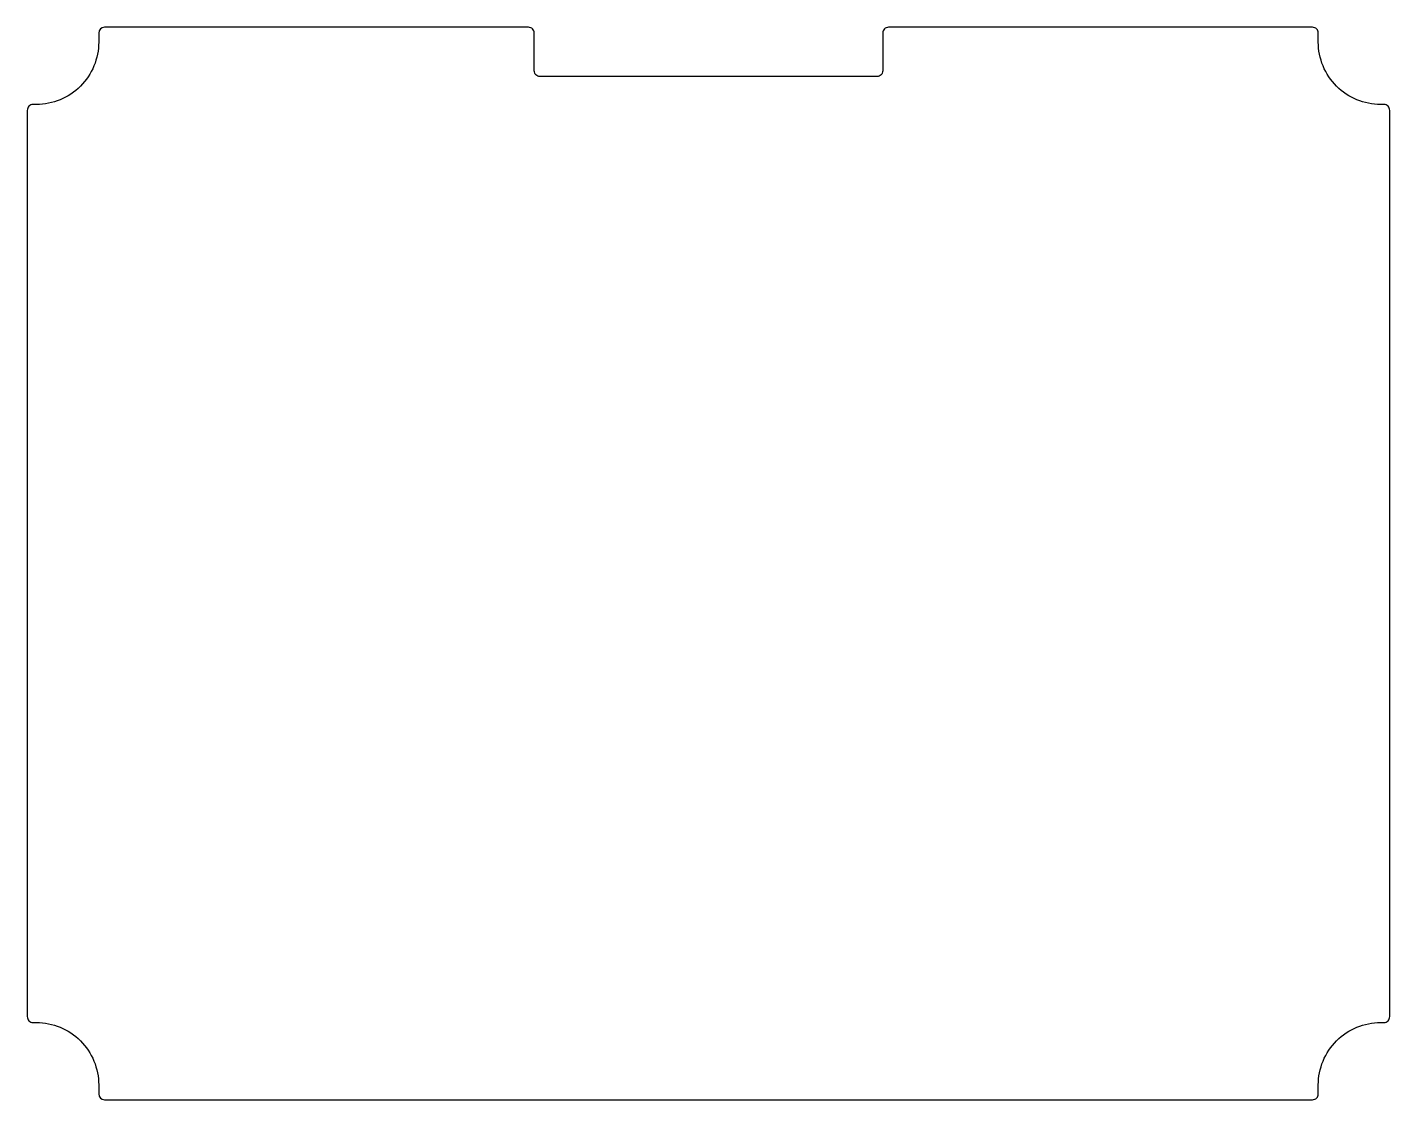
# Model space of a CAD drawing. Header units: millimetres. Extents: x -40 to 430, y -380 to -10.
import ezdxf

# ---------------------------------------------------------------- set-up
doc = ezdxf.new("R2010")
doc.units = ezdxf.units.MM
doc.layers.get('0').update_dxf_attribs({"linetype": 'CONTINUOUS'})

msp = doc.modelspace()

# ---------------------------------------------------------------- linework, layer by layer
msp.add_lwpolyline([(427.6, -37), (426.5, -37, -0.414214), (405, -15.5), (405, -12.4, 0.414214), (403, -10.4), (257, -10.4, 0.414214), (255, -12.4), (255, -25.4, -0.414214), (253, -27.4), (137, -27.4, -0.414214), (135, -25.4), (135, -12.4, 0.414214), (133, -10.4), (-13, -10.4, 0.414213), (-15, -12.4), (-15, -15.5, -0.414214), (-36.5, -37), (-37.6, -37, 0.414214), (-39.6, -39), (-39.6, -351, 0.414214), (-37.6, -353), (-36.5, -353, -0.414214), (-15, -374.5), (-15, -377.6, 0.414213), (-13, -379.6), (403, -379.6, 0.414214), (405, -377.6), (405, -374.5, -0.414214), (426.5, -353), (427.6, -353, 0.414214), (429.6, -351), (429.6, -39, 0.414214)], format="xyb", close=True)

doc.saveas('drawing.dxf')
